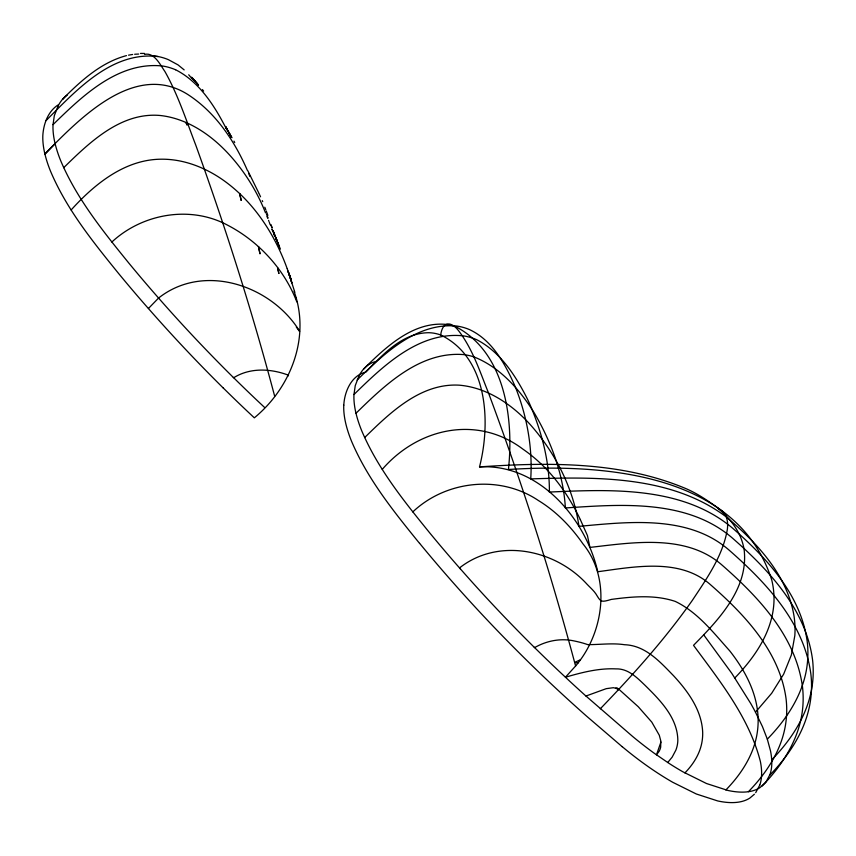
<?xml version="1.0" encoding="UTF-8"?>
<svg xmlns="http://www.w3.org/2000/svg" width="856" height="856" viewBox="0 0 856 856"><rect width="100%" height="100%" fill="white"/><g stroke="black" fill="none" stroke-linecap="round" stroke-linejoin="round"><path stroke-width="1.28" d="M223.159 387.896L227.974 392.626A612.136 247.919 44.1 0 0 247.844 411.747L254.328 417.835C290.783 387.789 310.653 337.264 294.079 291.361M343.791 405.198C344.476 391.791 351.302 375.281 365.865 372.135C382.825 354.545 402.416 332.791 428.92 332.706A34.08 30.634 19.4 0 1 440.658 334.964C487.877 357.787 491.002 422.136 479.521 466.895C538.574 463.481 585.472 518.008 597.766 571.733C634.606 566.8 680.327 557.588 710.844 585.012C745.062 615.036 779.73 651.78 786.076 698.828A112.778 101.361 19.4 0 1 785.68 723.769C781.753 749.974 766.602 773.043 748.412 791.704M660.939 742.045L656.466 754.832L658.938 751.622A18.383 16.521 19.4 0 0 660.682 747.117L660.811 740.964L659.291 735.24L651.78 722.111L638.308 706.778L618.449 688.877L613.378 687.7L606.241 688.663L585.943 696.035M759.764 785.07L755.688 792.688M769.929 774.594L765.863 782.213L760 787.606A133.301 53.982 44.1 0 1 750.423 791.372L748.23 791.736A133.771 54.174 44.1 0 1 727.825 790.43L706.521 783.529L682.906 771.812A166.085 67.26 44.1 0 1 668.729 763.167L654.241 753.248A176.475 71.476 44.1 0 1 632.327 736.203L585.397 695.543A623.617 252.563 44.1 0 1 569.304 680.83L558.957 671.136A612.136 247.919 44.1 0 1 539.087 652.015L534.272 647.286M440.658 334.974C442.734 320.679 451.529 321.235 458.944 331.186C472.897 349.58 480.023 371.964 488.562 393.129C521.946 482.613 551.007 573.734 575.585 666.011L565.442 677.224C581.802 672.463 598.718 668.055 615.903 668.889C628.069 668.461 636.821 677.46 644.921 685.207C660.147 700.208 677.899 718.002 677.824 740.9A37.215 33.448 19.4 0 1 675.908 750.049L672.153 757.153L667.723 762.514M58.101 105.919L54.292 115.785L53.019 124.848A149.511 60.551 44.1 0 0 54.613 141.486L55.137 143.755A150.228 60.84 44.1 0 0 60.723 160.778C76.794 198.763 103.009 231.248 128.774 263.017A625.576 253.355 44.1 0 0 155.364 294.378L159.323 298.905A637.517 258.191 44.1 0 0 233.314 377.432M359.049 375.795L355.24 385.66L353.956 394.723A149.511 60.551 44.1 0 0 355.55 411.362L356.085 413.63A150.228 60.84 44.1 0 0 361.671 430.654C377.742 468.639 403.957 501.124 429.723 532.892A625.576 253.355 44.1 0 0 456.302 564.254L460.26 568.769M575.585 666.011C603.769 633.098 611.537 578.656 582.883 543.763C571.016 526.697 556.261 511.417 538.445 500.546C500.15 474.673 446.179 480.28 412.806 511.899M600.291 708.789C633.194 674.699 664.919 639.25 692.258 600.484C706.863 578.421 723.074 555.587 727.418 528.901C728.071 522.877 727.397 516.008 722.828 511.556C710.651 502.6 698.239 493.58 684.062 487.834C619.605 461.331 547.883 462.219 479.521 466.895M684.907 772.925C692.322 765.296 698.475 756.126 701.16 745.737A58.743 52.794 19.4 0 0 702.68 732.308C701.792 710.213 687.967 691.306 673.501 675.673C659.955 661.806 645.456 645.403 624.527 644.718C612.318 642.856 599.842 644.728 587.74 644.622C582.861 642.888 577.832 641.679 572.76 640.663C559.706 638.169 546.053 641.016 534.615 647.618M769.929 774.594A132.263 53.564 44.1 0 0 771.77 761.027L771.652 759.09A133.097 53.907 44.1 0 0 770.496 750.84L767.318 739.145C787.113 718.837 803.666 693.563 807.176 664.877A115.945 104.207 19.4 0 0 807.443 643.616C802.04 596.129 767.447 558.69 733.014 528.537C682.895 485.983 611.088 489.29 549.381 492.061C549.638 461.341 541.495 430.729 529.136 402.705A150.367 135.141 19.4 0 0 526.675 397.569C515.055 374.842 499.84 351.495 476.535 339.618A50.525 45.411 19.4 0 0 463.888 335.916C419.354 330.908 383.317 365.844 353.977 394.509M725.856 789.981C741.392 774.049 754.254 754.243 757.367 731.827A96.343 86.584 19.4 0 0 757.87 713.99C755.869 690.492 744.057 669.082 729.719 650.849C713.54 632.777 697.544 612.061 675.256 601.404C654.68 594.513 632.413 596.589 611.302 599.414C600.612 602.656 600.848 601.928 595.937 593.946C593.443 590.255 589.955 587.366 586.938 584.124C555.234 549.434 498.267 537.397 459.522 567.924M771.695 759.871C792.314 738.749 809.38 712.256 812.622 682.339A121.135 108.883 19.4 0 0 812.579 659.997C806.074 609.643 769.084 570.235 732.501 538.146C687.09 498.973 621.167 504.27 565.377 507.961C563.419 474.16 551.018 441.14 533.77 412.121C519.218 389.031 499.754 367.053 473.85 356.877A50.793 45.657 19.4 0 0 464.038 354.63C420.189 350.939 384.965 384.922 355.989 413.277M769.672 775.269C789.5 754.906 806.063 729.772 810.386 701.192A122.954 110.51 19.4 0 0 810.867 674.036C804.062 622.847 766.388 582.829 729.173 550.183C688.481 514.595 628.7 521.85 578.966 526.344C573.531 488.487 555.137 452.268 529.564 423.838A142.877 128.421 19.4 0 0 524.321 418.424C506.838 401.09 484.271 387.308 459.319 385.179C420.767 382.889 390.165 412.571 364.645 437.577M762.108 786.043C781.549 766.088 797.781 741.446 802.029 713.433A120.536 108.338 19.4 0 0 802.489 686.801C795.812 636.618 758.876 597.381 722.378 565.377C686.576 533.641 633.419 542.426 589.945 547.412L587.43 535.556L580.282 519.506M767.318 739.145L762.428 726.551L755.495 712.192L771.705 693.242L783.657 674.154L791.372 654.947L794.828 635.601A106.733 95.926 19.4 0 0 794.036 616.138C787.295 574.986 756.929 542.854 726.273 516.917C670.954 475.465 596.611 476.792 530.731 478.9C532.742 447.731 526.954 416.037 515.376 387.062C505.522 364.592 492.564 340.207 469.281 329.496A46.235 41.559 19.4 0 0 456.911 326.05C416.412 322.327 383.852 353.903 357.102 380.043M734.865 677.92C755.313 656.873 773.482 630.23 774.017 599.863A91.538 82.272 19.4 0 0 771.738 579.961C737.273 472.651 602.817 463.588 508.421 469.495C513.878 419.611 505.457 353.228 456.505 327.067A39.59 35.588 19.4 0 0 447.292 324.51C413.587 320.733 386.142 346.873 363.939 368.658A194.911 78.934 44.1 0 0 359.071 375.816M759.775 785.08A132.252 53.564 44.1 0 0 760.342 761.326C749.075 717.489 719.864 681.119 693.531 645.328C718.419 619.969 748.497 588.832 744.196 550.215A61.193 54.998 19.4 0 0 740.13 536.188C735.293 525.231 727.183 516.05 718.056 508.432M45.989 120.643C75.831 90.822 111.526 51.039 158.082 56.539A46.181 41.505 19.4 0 1 168.332 59.631L178.027 64.885L184.158 69.892M223.149 387.907A637.517 258.191 44.1 0 1 149.169 309.369L145.188 304.854A625.576 253.355 44.1 0 1 118.609 273.503C92.844 241.724 66.629 209.239 50.547 171.254A150.228 60.84 44.1 0 1 44.961 154.23L44.876 153.877C79.298 119.005 134.51 60.904 187.71 94.428C215.37 112.286 234.48 140.662 247.405 170.44M44.961 154.241L55.137 143.755M71.155 209.955C94.246 184.35 124.569 159.591 160.8 159.205C182.692 158.852 204.028 166.974 221.918 179.225A164.855 148.174 19.4 0 1 226.712 182.681C255.174 204.081 275.15 235.357 287.124 268.506M148.409 308.524L158.574 298.049C203.846 262.225 271.545 285.433 299.675 331.315M63.697 167.701C89.559 142.342 121.006 111.911 160.254 115.496C184.489 118.149 206.317 131.663 223.373 148.548A142.877 128.421 19.4 0 1 228.616 153.962C244.377 171.093 257.025 191.22 265.531 212.876M62.991 98.793C81.042 80.689 101.147 62.349 126.463 55.619M53.029 124.634C82.369 95.968 118.406 61.033 162.94 66.051A50.525 45.411 19.4 0 1 175.587 69.753M754.382 794.24L749.835 798.081A133.322 53.992 44.1 0 1 717.66 800.927L696.356 794.004L672.741 782.288A172.216 69.753 44.1 0 1 622.173 746.635M382.268 469.356C418.242 427.711 477.498 414.828 522.866 449.1A164.855 148.174 19.4 0 1 527.649 452.546C550.654 469.719 567.935 493.538 580.175 519.292M111.858 242.023C142.567 213.454 190.685 205.108 227.996 225.385C258.812 241.499 284.492 269.48 296.818 301.868M57.919 105.031C47.99 111.505 43.538 123.981 42.843 135.323A149.511 60.551 44.1 0 0 44.437 151.961L44.876 153.877M144.632 54.388C154.358 52.152 160.243 64.895 164.898 71.487C177.995 94.727 186.212 120.289 195.756 145.103C225.535 227.632 252.178 311.327 274.648 396.146M233.667 377.742C250.23 367.395 270.838 368.54 288.493 375.206L287.862 375.484M580.422 659.773L574.654 662.384L577.918 663.1M128.539 55.148L132.637 54.474M134.66 54.249L138.629 54.056M140.48 53.414L144.578 53.457M153.823 55.918L158.082 56.539M175.587 69.753C198.635 81.384 213.668 104.443 225.278 126.774M617.636 688.438L618.835 689.294M617.925 688.566L618.867 689.251M617.347 688.31L618.77 689.358M615.967 687.924L618.385 689.775M617.015 688.203L618.642 689.497M622.162 746.678L586.381 715.98A626.849 253.879 44.1 0 1 553.918 686.448L548.782 681.622A631.471 255.751 44.1 0 1 419.633 543.357M264.493 407.36L258.009 401.271A612.136 247.919 44.1 0 1 238.139 382.151L233.335 377.41M194.922 81.031L196.217 82.411L193.499 79.522L196.163 82.508M193.156 79.148L192.29 78.217L194.644 80.742M296.315 326.981L299.247 331.058M196.687 82.925L198.431 84.883M192.568 78.249L195.104 81.149M188.716 74.782L191.701 78.281M191.626 77.19L193.638 79.448M419.558 543.367C393.781 511.599 367.577 479.103 351.495 441.129A149.458 60.53 44.1 0 1 343.759 405.177M198.496 85.258L196.57 82.893L197.404 83.931M202.433 89.58L203.621 91.046M703.707 634.852L731.741 673.255L750.648 703.354A215.648 87.344 44.1 0 1 755.495 712.192M225.845 127.458L229.964 134.157M228.488 131.728L226.048 127.79L227.568 130.412M231.024 135.954L232.03 137.698M230.061 134.317L230.51 135.098M228.648 132.316L229.633 134.103M229.943 134.692L231.377 137.302L229.889 134.51M233.977 141.133L234.715 142.513M225.963 127.191L229.397 133.632M227.311 129.663L225.599 126.517L226.904 128.924M231.377 137.302L228.648 132.209L229.515 133.868M247.78 170.665L258.662 192.739M274.605 234.491L271.951 229.141L276.67 239.873L273.246 230.927M258.94 193.328L260.556 196.794M287.648 374.981L288.087 375.987M262.278 200.625L262.717 201.652M267.051 216.621L267.661 218.098M276.456 239.605L280.426 249.139M278.992 245.8L275.643 237.583L276.263 239.134M270.753 224.625L272.122 228.006L271.202 225.149M266.473 214.161L268.056 218.055M248.572 173.137L249.899 176.432M264.793 207.227L265.777 209.677M266.269 210.993L267.853 215.38M268.559 220.377L268.955 221.383M270.186 224.721L269.298 222.314M276.317 238.942L278.5 244.613M288.675 272.978L294.839 292.303M289.114 274.188L291.308 280.233M295.769 297.385L296.09 298.669M290.944 279.227L288.205 271.63L290.548 278.125M287.905 270.881L291.896 282.951L289.253 274.188M287.22 268.763L288.376 272.176M273.792 233.495L274.615 236.352M258.448 246.582L260.021 253.879L258.491 246.624M534.262 647.297A637.517 258.191 44.1 0 1 460.282 568.769M364.089 368.808A122.761 49.712 44.1 0 1 375.891 361.489M63.141 98.932A122.761 49.712 44.1 0 1 66.329 95.808M66.757 95.476A122.761 49.712 44.1 0 1 67.196 95.155M58.122 105.941A194.911 78.934 44.1 0 1 62.97 98.772M239.605 193.51L241.178 200.347L239.605 193.51M187.015 124.858L186.009 122.483L187.015 124.858M278.842 273.449L277.676 268.024L278.842 273.449"/></g></svg>
